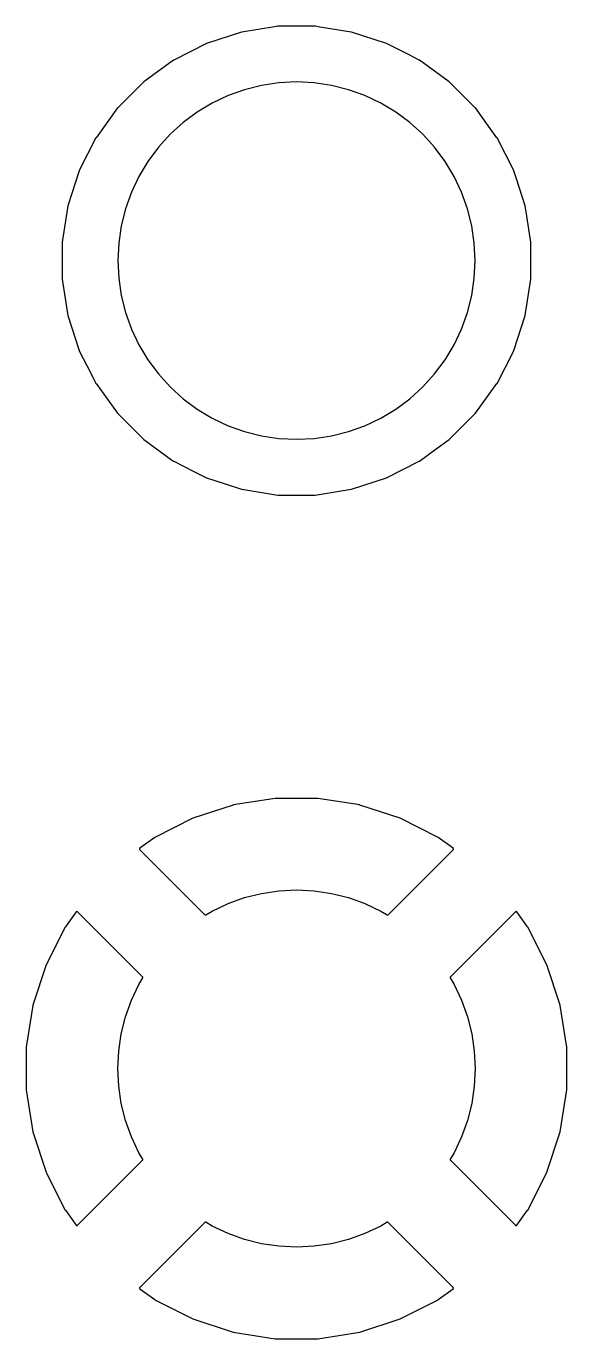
# Model space of a CAD drawing. Header units: metres. Extents: x 92.3 to 181.5, y -134.8 to -50.6.
# Drawn here: x 146.14 to 149.16, y -113.31 to -105.99 of the extents above; entities that cross this region are included whole.
import ezdxf

# ---------------------------------------------------------------- set-up
doc = ezdxf.new("R2010")
doc.units = ezdxf.units.M

msp = doc.modelspace()

# ---------------------------------------------------------------- linework, layer by layer
for points in [[(146.3445, -107.197), (146.3445, -107.197), (146.3445, -107.1971), (146.3445, -107.1972), (146.3445, -107.1973), (146.3445, -107.1973), (146.3445, -107.1974), (146.3445, -107.1975), (146.3445, -107.1975), (146.3445, -107.1976), (146.3445, -107.4024), (146.3445, -107.4025), (146.3445, -107.4025), (146.3445, -107.4026), (146.3445, -107.4027), (146.3445, -107.4027), (146.3445, -107.4028), (146.3445, -107.4029), (146.3445, -107.403), (146.3446, -107.4031), (146.3766, -107.6053), (146.3766, -107.6054), (146.3766, -107.6055), (146.3766, -107.6056), (146.3767, -107.6057), (146.3767, -107.6057), (146.3767, -107.6058), (146.3767, -107.6059), (146.3767, -107.606), (146.3768, -107.6061), (146.44, -107.8008), (146.4401, -107.8009), (146.4401, -107.801), (146.4401, -107.801), (146.4402, -107.8011), (146.4402, -107.8011), (146.4402, -107.8012), (146.4402, -107.8013), (146.4403, -107.8014), (146.4403, -107.8015), (146.5042, -107.9269), (146.5278, -107.9732), (146.5333, -107.9839), (146.5333, -107.984), (146.5334, -107.9841), (146.5334, -107.9841), (146.5335, -107.9842), (146.5335, -107.9842), (146.5335, -107.9843), (146.5336, -107.9844), (146.5336, -107.9845), (146.5337, -107.9846), (146.654, -108.1502), (146.654, -108.1502), (146.6541, -108.1503), (146.6542, -108.1504), (146.6542, -108.1505), (146.6542, -108.1505), (146.6543, -108.1505), (146.6544, -108.1506), (146.6544, -108.1507), (146.6545, -108.1507), (146.7993, -108.2955), (146.7993, -108.2956), (146.7994, -108.2956), (146.7995, -108.2957), (146.7995, -108.2958), (146.7995, -108.2958), (146.7996, -108.2958), (146.7997, -108.2959), (146.7998, -108.296), (146.7998, -108.296), (146.9548, -108.4086), (146.9655, -108.4163), (146.9655, -108.4164), (146.9656, -108.4164), (146.9657, -108.4165), (146.9658, -108.4166), (146.9658, -108.4166), (146.9659, -108.4166), (146.9659, -108.4166), (146.966, -108.4167), (146.9661, -108.4167), (147.0823, -108.476), (147.1485, -108.5097), (147.1486, -108.5097), (147.1487, -108.5098), (147.1488, -108.5098), (147.1489, -108.5099), (147.1489, -108.5099), (147.149, -108.5099), (147.1491, -108.5099), (147.1492, -108.51), (147.2536, -108.5439), (147.3439, -108.5732), (147.344, -108.5733), (147.3441, -108.5733), (147.3442, -108.5733), (147.3443, -108.5733), (147.3443, -108.5733), (147.3444, -108.5734), (147.3445, -108.5734), (147.3446, -108.5734), (147.3447, -108.5734), (147.4458, -108.5894), (147.5469, -108.6054), (147.547, -108.6055), (147.5471, -108.6055), (147.5472, -108.6055), (147.5473, -108.6055), (147.5473, -108.6055), (147.5474, -108.6055), (147.5475, -108.6055), (147.5475, -108.6055), (147.5476, -108.6055), (147.7524, -108.6055), (147.7525, -108.6055), (147.7525, -108.6055), (147.7526, -108.6055), (147.7527, -108.6055), (147.7527, -108.6055), (147.7528, -108.6055), (147.7529, -108.6055), (147.753, -108.6055), (147.7531, -108.6054), (147.9553, -108.5734), (147.9554, -108.5734), (147.9555, -108.5734), (147.9556, -108.5734), (147.9557, -108.5733), (147.9557, -108.5733), (147.9558, -108.5733), (147.9559, -108.5733), (147.956, -108.5733), (147.9561, -108.5732), (148.1508, -108.51), (148.1509, -108.5099), (148.1509, -108.5099), (148.151, -108.5099), (148.1511, -108.5098), (148.1511, -108.5098), (148.1512, -108.5098), (148.1513, -108.5098), (148.1514, -108.5097), (148.1515, -108.5097), (148.3339, -108.4167), (148.334, -108.4167), (148.3341, -108.4166), (148.3341, -108.4166), (148.3342, -108.4166), (148.3342, -108.4166), (148.3343, -108.4165), (148.3344, -108.4164), (148.3345, -108.4164), (148.3345, -108.4163), (148.4275, -108.3488), (148.5002, -108.296), (148.5002, -108.296), (148.5003, -108.2959), (148.5004, -108.2958), (148.5004, -108.2958), (148.5005, -108.2957), (148.5006, -108.2957), (148.5007, -108.2956), (148.5007, -108.2956), (148.5008, -108.2955), (148.6455, -108.1508), (148.6456, -108.1507), (148.6456, -108.1507), (148.6457, -108.1506), (148.6457, -108.1505), (148.6458, -108.1504), (148.6458, -108.1504), (148.6459, -108.1503), (148.646, -108.1502), (148.646, -108.1502), (148.7142, -108.0563), (148.7663, -107.9845), (148.7664, -107.9845), (148.7664, -107.9844), (148.7665, -107.9843), (148.7666, -107.9842), (148.7666, -107.9842), (148.7666, -107.9841), (148.7666, -107.9841), (148.7667, -107.984), (148.7667, -107.9839), (148.8597, -107.8015), (148.8597, -107.8014), (148.8598, -107.8013), (148.8598, -107.8012), (148.8598, -107.8011), (148.8598, -107.8011), (148.8599, -107.801), (148.8599, -107.8009), (148.8599, -107.8009), (148.86, -107.8008), (148.9232, -107.6061), (148.9233, -107.606), (148.9233, -107.6059), (148.9233, -107.6058), (148.9233, -107.6057), (148.9233, -107.6057), (148.9234, -107.6056), (148.9234, -107.6055), (148.9234, -107.6054), (148.9234, -107.6053), (148.9554, -107.4031), (148.9555, -107.403), (148.9555, -107.4029), (148.9555, -107.4028), (148.9555, -107.4027), (148.9555, -107.4027), (148.9555, -107.4026), (148.9555, -107.4025), (148.9555, -107.4025), (148.9555, -107.4024), (148.9555, -107.1976), (148.9555, -107.1975), (148.9555, -107.1975), (148.9555, -107.1974), (148.9555, -107.1973), (148.9555, -107.1973), (148.9555, -107.1972), (148.9555, -107.1971), (148.9555, -107.197), (148.9554, -107.1969), (148.9325, -107.0523), (148.9234, -106.9947), (148.9234, -106.9946), (148.9234, -106.9945), (148.9234, -106.9944), (148.9233, -106.9943), (148.9233, -106.9943), (148.9233, -106.9942), (148.9233, -106.9941), (148.9233, -106.994), (148.9232, -106.9939), (148.8748, -106.8449), (148.86, -106.7992), (148.8599, -106.7991), (148.8599, -106.799), (148.8599, -106.7989), (148.8599, -106.7989), (148.8598, -106.7988), (148.8598, -106.7987), (148.8597, -106.7986), (148.8597, -106.7985), (148.8135, -106.7079), (148.7667, -106.6161), (148.7667, -106.616), (148.7666, -106.6159), (148.7666, -106.6159), (148.7666, -106.6158), (148.7666, -106.6158), (148.7665, -106.6157), (148.7664, -106.6156), (148.7664, -106.6155), (148.7663, -106.6155), (148.7193, -106.5508), (148.646, -106.4498), (148.646, -106.4498), (148.6459, -106.4497), (148.6458, -106.4496), (148.6458, -106.4495), (148.6458, -106.4495), (148.6457, -106.4495), (148.6456, -106.4494), (148.6456, -106.4493), (148.6455, -106.4493), (148.5007, -106.3045), (148.5007, -106.3044), (148.5006, -106.3044), (148.5005, -106.3043), (148.5005, -106.3042), (148.5005, -106.3042), (148.5004, -106.3042), (148.5003, -106.3041), (148.5002, -106.304), (148.5002, -106.304), (148.3346, -106.1837), (148.3345, -106.1837), (148.3344, -106.1836), (148.3343, -106.1835), (148.3343, -106.1835), (148.3342, -106.1834), (148.3341, -106.1834), (148.334, -106.1833), (148.334, -106.1833), (148.3339, -106.1833), (148.3339, -106.1833), (148.2769, -106.1542), (148.1515, -106.0903), (148.1514, -106.0903), (148.1513, -106.0902), (148.1512, -106.0902), (148.1511, -106.0902), (148.1511, -106.0902), (148.151, -106.0901), (148.151, -106.0901), (148.1509, -106.0901), (148.1508, -106.09), (147.9561, -106.0268), (147.956, -106.0267), (147.9559, -106.0267), (147.9558, -106.0267), (147.9557, -106.0267), (147.9557, -106.0267), (147.9556, -106.0266), (147.9555, -106.0266), (147.9554, -106.0266), (147.9553, -106.0266), (147.7808, -105.9989), (147.7531, -105.9946), (147.753, -105.9945), (147.7529, -105.9945), (147.7528, -105.9945), (147.7527, -105.9945), (147.7527, -105.9945), (147.7526, -105.9945), (147.7525, -105.9945), (147.7525, -105.9945), (147.7524, -105.9945), (147.5476, -105.9945), (147.5475, -105.9945), (147.5475, -105.9945), (147.5474, -105.9945), (147.5473, -105.9945), (147.5473, -105.9945), (147.5472, -105.9945), (147.5471, -105.9945), (147.547, -105.9945), (147.5469, -105.9946), (147.5271, -105.9977), (147.3447, -106.0266), (147.3446, -106.0266), (147.3445, -106.0266), (147.3444, -106.0266), (147.3443, -106.0267), (147.3443, -106.0267), (147.3442, -106.0267), (147.3441, -106.0267), (147.344, -106.0267), (147.3439, -106.0268), (147.1492, -106.09), (147.1491, -106.0901), (147.149, -106.0901), (147.149, -106.0901), (147.1489, -106.0902), (147.1489, -106.0902), (147.1488, -106.0902), (147.1487, -106.0902), (147.1486, -106.0903), (147.1485, -106.0903), (146.9661, -106.1833), (146.966, -106.1833), (146.9659, -106.1834), (146.9659, -106.1834), (146.9658, -106.1835), (146.9658, -106.1835), (146.9657, -106.1835), (146.9656, -106.1836), (146.9655, -106.1836), (146.9654, -106.1837), (146.7998, -106.304), (146.7998, -106.304), (146.7997, -106.3041), (146.7996, -106.3042), (146.7995, -106.3042), (146.7995, -106.3042), (146.7995, -106.3043), (146.7994, -106.3044), (146.7993, -106.3044), (146.7993, -106.3045), (146.6545, -106.4493), (146.6544, -106.4493), (146.6544, -106.4494), (146.6543, -106.4495), (146.6542, -106.4495), (146.6542, -106.4495), (146.6542, -106.4496), (146.6541, -106.4497), (146.654, -106.4498), (146.654, -106.4498), (146.5337, -106.6154), (146.5336, -106.6155), (146.5336, -106.6156), (146.5335, -106.6157), (146.5335, -106.6158), (146.5335, -106.6158), (146.5334, -106.6159), (146.5334, -106.6159), (146.5333, -106.616), (146.5333, -106.6161), (146.4403, -106.7985), (146.4403, -106.7986), (146.4402, -106.7987), (146.4402, -106.7988), (146.4402, -106.7989), (146.4402, -106.7989), (146.4401, -106.799), (146.4401, -106.799), (146.4401, -106.7991), (146.44, -106.7992), (146.3768, -106.9939), (146.3767, -106.994), (146.3767, -106.9941), (146.3767, -106.9942), (146.3767, -106.9943), (146.3767, -106.9943), (146.3766, -106.9944), (146.3766, -106.9945), (146.3766, -106.9946), (146.3766, -106.9947), (146.3446, -107.1969), (146.3445, -107.197)], [(147.2692, -108.2193), (147.3612, -108.2521), (147.4559, -108.2759), (147.5525, -108.2902), (147.65, -108.295), (147.7475, -108.2902), (147.8441, -108.2759), (147.9388, -108.2521), (148.0308, -108.2193), (148.119, -108.1775), (148.2028, -108.1273), (148.2812, -108.0691), (148.3536, -108.0036), (148.4191, -107.9312), (148.4773, -107.8528), (148.5275, -107.769), (148.5693, -107.6808), (148.6021, -107.5888), (148.6259, -107.4941), (148.6402, -107.3975), (148.645, -107.3), (148.6402, -107.2025), (148.6259, -107.1059), (148.6021, -107.0112), (148.5693, -106.9192), (148.5275, -106.831), (148.4773, -106.7472), (148.4191, -106.6688), (148.3536, -106.5964), (148.2812, -106.5309), (148.2028, -106.4727), (148.119, -106.4225), (148.0308, -106.3807), (147.9388, -106.3479), (147.8441, -106.3241), (147.7475, -106.3098), (147.65, -106.305), (147.5525, -106.3098), (147.4559, -106.3241), (147.3612, -106.3479), (147.2692, -106.3807), (147.181, -106.4225), (147.0972, -106.4727), (147.0188, -106.5309), (146.9464, -106.5964), (146.8809, -106.6688), (146.8227, -106.7472), (146.7725, -106.831), (146.7307, -106.9192), (146.6979, -107.0112), (146.6741, -107.1059), (146.6598, -107.2025), (146.655, -107.3), (146.6598, -107.3975), (146.6741, -107.4941), (146.6979, -107.5888), (146.7307, -107.6808), (146.7725, -107.769), (146.8227, -107.8528), (146.8809, -107.9312), (146.9464, -108.0036), (147.0188, -108.0691), (147.0972, -108.1273), (147.181, -108.1775), (147.2692, -108.2193)], [(147.3612, -110.8479), (147.4559, -110.8241), (147.5525, -110.8098), (147.65, -110.805), (147.7475, -110.8098), (147.8441, -110.8241), (147.9388, -110.8479), (148.0308, -110.8807), (148.119, -110.9225), (148.1544, -110.9437), (148.1545, -110.9438), (148.1547, -110.9438), (148.1548, -110.9439), (148.1549, -110.9439), (148.1549, -110.9439), (148.155, -110.944), (148.1551, -110.944), (148.1552, -110.9441), (148.1553, -110.9441), (148.1553, -110.9441), (148.1554, -110.9442), (148.1555, -110.9442), (148.1556, -110.9442), (148.1558, -110.9443), (148.1558, -110.9443), (148.1559, -110.9443), (148.156, -110.9443), (148.1561, -110.9443), (148.1562, -110.9444), (148.1562, -110.9444), (148.1563, -110.9444), (148.1564, -110.9444), (148.1566, -110.9444), (148.1567, -110.9444), (148.1567, -110.9444), (148.1568, -110.9444), (148.1569, -110.9444), (148.157, -110.9444), (148.1572, -110.9444), (148.1572, -110.9444), (148.1573, -110.9444), (148.1574, -110.9444), (148.1575, -110.9444), (148.1576, -110.9444), (148.1576, -110.9444), (148.1577, -110.9444), (148.1579, -110.9444), (148.158, -110.9443), (148.1581, -110.9443), (148.1581, -110.9443), (148.1582, -110.9443), (148.1583, -110.9443), (148.1584, -110.9442), (148.1586, -110.9442), (148.1586, -110.9442), (148.1587, -110.9441), (148.1588, -110.9441), (148.1589, -110.9441), (148.159, -110.944), (148.159, -110.944), (148.1591, -110.944), (148.1592, -110.9439), (148.1593, -110.9439), (148.1594, -110.9438), (148.1594, -110.9438), (148.1595, -110.9438), (148.1596, -110.9437), (148.1597, -110.9436), (148.1598, -110.9436), (148.1598, -110.9436), (148.1599, -110.9435), (148.16, -110.9434), (148.1601, -110.9434), (148.1602, -110.9433), (148.1602, -110.9433), (148.1603, -110.9432), (148.1604, -110.9431), (148.1605, -110.943), (148.1606, -110.943), (148.5226, -110.5809), (148.5227, -110.5808), (148.5228, -110.5807), (148.5229, -110.5806), (148.523, -110.5805), (148.523, -110.5805), (148.523, -110.5804), (148.5231, -110.5803), (148.5232, -110.5802), (148.5233, -110.5801), (148.5233, -110.5801), (148.5233, -110.58), (148.5234, -110.5799), (148.5235, -110.5798), (148.5235, -110.5797), (148.5235, -110.5797), (148.5236, -110.5796), (148.5236, -110.5795), (148.5237, -110.5794), (148.5237, -110.5793), (148.5237, -110.5793), (148.5238, -110.5791), (148.5238, -110.579), (148.5239, -110.5789), (148.5239, -110.5788), (148.5239, -110.5788), (148.5239, -110.5787), (148.524, -110.5786), (148.524, -110.5784), (148.524, -110.5783), (148.524, -110.5783), (148.524, -110.5782), (148.5241, -110.5781), (148.5241, -110.578), (148.5241, -110.5778), (148.5241, -110.5778), (148.5241, -110.5777), (148.5241, -110.5776), (148.5241, -110.5775), (148.5241, -110.5773), (148.5241, -110.5773), (148.5241, -110.5772), (148.5241, -110.5771), (148.5241, -110.577), (148.5241, -110.5768), (148.5241, -110.5768), (148.5241, -110.5767), (148.5241, -110.5766), (148.524, -110.5765), (148.524, -110.5764), (148.524, -110.5764), (148.524, -110.5762), (148.524, -110.5761), (148.5239, -110.576), (148.5239, -110.5759), (148.5239, -110.5759), (148.5239, -110.5758), (148.5238, -110.5757), (148.5238, -110.5755), (148.5237, -110.5754), (148.5237, -110.5754), (148.5237, -110.5753), (148.5236, -110.5752), (148.5236, -110.5751), (148.5235, -110.575), (148.5235, -110.575), (148.5235, -110.5749), (148.5234, -110.5748), (148.5233, -110.5747), (148.5233, -110.5746), (148.5233, -110.5746), (148.5232, -110.5745), (148.5231, -110.5744), (148.523, -110.5743), (148.523, -110.5742), (148.523, -110.5742), (148.5229, -110.5741), (148.5228, -110.574), (148.5227, -110.5739), (148.5226, -110.5738), (148.5226, -110.5738), (148.5226, -110.5737), (148.5225, -110.5737), (148.5224, -110.5736), (148.5224, -110.5735), (148.5224, -110.5735), (148.5223, -110.5735), (148.5222, -110.5734), (148.5221, -110.5734), (148.522, -110.5733), (148.4391, -110.513), (148.439, -110.513), (148.439, -110.5129), (148.4389, -110.5129), (148.4388, -110.5128), (148.4388, -110.5128), (148.4387, -110.5128), (148.4386, -110.5127), (148.4385, -110.5127), (148.4384, -110.5126), (148.2281, -110.4054), (148.228, -110.4054), (148.2279, -110.4054), (148.2278, -110.4053), (148.2277, -110.4053), (148.2277, -110.4053), (148.2276, -110.4052), (148.2275, -110.4052), (148.2274, -110.4052), (148.2273, -110.4051), (148.0028, -110.3322), (148.0028, -110.3322), (148.0026, -110.3321), (148.0025, -110.3321), (148.0025, -110.3321), (148.0024, -110.3321), (148.0023, -110.332), (148.0022, -110.332), (148.002, -110.332), (147.7688, -110.2951), (147.7687, -110.295), (147.7686, -110.295), (147.7685, -110.295), (147.7684, -110.295), (147.7684, -110.295), (147.7683, -110.295), (147.7682, -110.295), (147.7682, -110.295), (147.7681, -110.295), (147.5319, -110.295), (147.5318, -110.295), (147.5318, -110.295), (147.5317, -110.295), (147.5316, -110.295), (147.5316, -110.295), (147.5315, -110.295), (147.5314, -110.295), (147.5313, -110.295), (147.5312, -110.2951), (147.298, -110.332), (147.2979, -110.332), (147.2978, -110.332), (147.2977, -110.3321), (147.2976, -110.3321), (147.2976, -110.3321), (147.2975, -110.3321), (147.2974, -110.3321), (147.2973, -110.3321), (147.2972, -110.3322), (147.0727, -110.4051), (147.0726, -110.4052), (147.0725, -110.4052), (147.0724, -110.4052), (147.0723, -110.4053), (147.0723, -110.4053), (147.0722, -110.4053), (147.0721, -110.4054), (147.072, -110.4054), (147.0719, -110.4054), (146.8616, -110.5126), (146.8615, -110.5127), (146.8614, -110.5127), (146.8613, -110.5128), (146.8612, -110.5128), (146.8612, -110.5128), (146.8611, -110.5129), (146.8611, -110.5129), (146.861, -110.513), (146.8609, -110.513), (146.778, -110.5733), (146.7779, -110.5734), (146.7778, -110.5734), (146.7777, -110.5735), (146.7776, -110.5736), (146.7776, -110.5736), (146.7775, -110.5737), (146.7774, -110.5738), (146.7773, -110.5738), (146.7772, -110.5739), (146.7772, -110.5739), (146.7772, -110.574), (146.7771, -110.5741), (146.777, -110.5742), (146.7769, -110.5743), (146.7769, -110.5743), (146.7769, -110.5744), (146.7768, -110.5745), (146.7767, -110.5746), (146.7767, -110.5747), (146.7767, -110.5747), (146.7766, -110.5748), (146.7765, -110.5749), (146.7765, -110.575), (146.7764, -110.5751), (146.7764, -110.5751), (146.7764, -110.5752), (146.7763, -110.5753), (146.7763, -110.5754), (146.7762, -110.5755), (146.7762, -110.5755), (146.7762, -110.5757), (146.7761, -110.5758), (146.7761, -110.5759), (146.7761, -110.576), (146.7761, -110.576), (146.776, -110.5761), (146.776, -110.5762), (146.776, -110.5764), (146.776, -110.5765), (146.776, -110.5765), (146.776, -110.5766), (146.7759, -110.5767), (146.7759, -110.5768), (146.7759, -110.5769), (146.7759, -110.5769), (146.7759, -110.5771), (146.7759, -110.5772), (146.7759, -110.5773), (146.7759, -110.5774), (146.7759, -110.5774), (146.7759, -110.5775), (146.7759, -110.5777), (146.7759, -110.5778), (146.7759, -110.5779), (146.7759, -110.5779), (146.7759, -110.578), (146.776, -110.5781), (146.776, -110.5783), (146.776, -110.5784), (146.776, -110.5784), (146.776, -110.5785), (146.7761, -110.5786), (146.7761, -110.5787), (146.7761, -110.5788), (146.7761, -110.5788), (146.7762, -110.579), (146.7762, -110.5791), (146.7762, -110.5792), (146.7763, -110.5793), (146.7763, -110.5793), (146.7763, -110.5794), (146.7764, -110.5795), (146.7764, -110.5796), (146.7765, -110.5797), (146.7765, -110.5797), (146.7766, -110.5798), (146.7766, -110.5799), (146.7767, -110.58), (146.7767, -110.5801), (146.7767, -110.5801), (146.7768, -110.5802), (146.7769, -110.5803), (146.777, -110.5804), (146.777, -110.5805), (146.777, -110.5805), (146.7771, -110.5806), (146.7772, -110.5807), (146.7773, -110.5808), (146.7774, -110.5809), (147.1394, -110.943), (147.1395, -110.943), (147.1396, -110.9431), (147.1397, -110.9432), (147.1398, -110.9433), (147.1398, -110.9433), (147.1399, -110.9434), (147.14, -110.9434), (147.1401, -110.9435), (147.1402, -110.9436), (147.1402, -110.9436), (147.1403, -110.9436), (147.1404, -110.9437), (147.1405, -110.9438), (147.1406, -110.9438), (147.1406, -110.9438), (147.1407, -110.9439), (147.1408, -110.9439), (147.1409, -110.944), (147.141, -110.944), (147.141, -110.944), (147.1411, -110.9441), (147.1412, -110.9441), (147.1413, -110.9441), (147.1414, -110.9442), (147.1414, -110.9442), (147.1416, -110.9442), (147.1417, -110.9443), (147.1418, -110.9443), (147.1419, -110.9443), (147.1419, -110.9443), (147.142, -110.9443), (147.1421, -110.9444), (147.1423, -110.9444), (147.1424, -110.9444), (147.1424, -110.9444), (147.1425, -110.9444), (147.1426, -110.9444), (147.1427, -110.9444), (147.1428, -110.9444), (147.1428, -110.9444), (147.143, -110.9444), (147.1431, -110.9444), (147.1432, -110.9444), (147.1433, -110.9444), (147.1433, -110.9444), (147.1434, -110.9444), (147.1436, -110.9444), (147.1437, -110.9444), (147.1438, -110.9444), (147.1438, -110.9444), (147.1439, -110.9443), (147.144, -110.9443), (147.1441, -110.9443), (147.1442, -110.9443), (147.1442, -110.9443), (147.1444, -110.9442), (147.1445, -110.9442), (147.1446, -110.9442), (147.1447, -110.9441), (147.1447, -110.9441), (147.1448, -110.9441), (147.1449, -110.944), (147.145, -110.944), (147.1451, -110.9439), (147.1451, -110.9439), (147.1452, -110.9439), (147.1453, -110.9438), (147.1455, -110.9438), (147.1456, -110.9437), (147.181, -110.9225), (147.2692, -110.8807), (147.3612, -110.8479)], [(146.145, -111.6813), (146.145, -111.6813), (146.145, -111.6814), (146.145, -111.6815), (146.145, -111.6816), (146.145, -111.6816), (146.145, -111.6817), (146.145, -111.6818), (146.145, -111.6818), (146.145, -111.6819), (146.145, -111.9181), (146.145, -111.9182), (146.145, -111.9182), (146.145, -111.9183), (146.145, -111.9184), (146.145, -111.9184), (146.145, -111.9185), (146.145, -111.9186), (146.145, -111.9187), (146.1451, -111.9188), (146.182, -112.152), (146.182, -112.1521), (146.182, -112.1522), (146.1821, -112.1523), (146.1821, -112.1524), (146.1821, -112.1524), (146.1821, -112.1525), (146.1821, -112.1526), (146.1821, -112.1527), (146.1822, -112.1528), (146.2551, -112.3773), (146.2552, -112.3774), (146.2552, -112.3775), (146.2552, -112.3776), (146.2553, -112.3777), (146.2553, -112.3777), (146.2553, -112.3778), (146.2554, -112.3779), (146.2554, -112.378), (146.2554, -112.3781), (146.3626, -112.5884), (146.3627, -112.5885), (146.3627, -112.5886), (146.3628, -112.5887), (146.3628, -112.5888), (146.3628, -112.5888), (146.3629, -112.5889), (146.3629, -112.589), (146.363, -112.589), (146.363, -112.5891), (146.4233, -112.672), (146.4234, -112.6721), (146.4234, -112.6722), (146.4235, -112.6723), (146.4236, -112.6724), (146.4236, -112.6724), (146.4237, -112.6725), (146.4238, -112.6726), (146.4238, -112.6727), (146.4239, -112.6728), (146.4239, -112.6728), (146.424, -112.6728), (146.4241, -112.6729), (146.4242, -112.673), (146.4243, -112.6731), (146.4243, -112.6731), (146.4244, -112.6731), (146.4245, -112.6732), (146.4246, -112.6733), (146.4247, -112.6733), (146.4247, -112.6733), (146.4248, -112.6734), (146.4249, -112.6735), (146.425, -112.6735), (146.4251, -112.6736), (146.4251, -112.6736), (146.4252, -112.6736), (146.4253, -112.6737), (146.4254, -112.6737), (146.4255, -112.6738), (146.4255, -112.6738), (146.4257, -112.6738), (146.4258, -112.6739), (146.4259, -112.6739), (146.426, -112.6739), (146.426, -112.6739), (146.4261, -112.674), (146.4262, -112.674), (146.4263, -112.674), (146.4265, -112.674), (146.4265, -112.674), (146.4266, -112.674), (146.4267, -112.6741), (146.4268, -112.6741), (146.4269, -112.6741), (146.4269, -112.6741), (146.4271, -112.6741), (146.4272, -112.6741), (146.4273, -112.6741), (146.4274, -112.6741), (146.4274, -112.6741), (146.4275, -112.6741), (146.4277, -112.6741), (146.4278, -112.6741), (146.4279, -112.6741), (146.4279, -112.6741), (146.428, -112.6741), (146.4281, -112.674), (146.4283, -112.674), (146.4284, -112.674), (146.4284, -112.674), (146.4285, -112.674), (146.4286, -112.6739), (146.4287, -112.6739), (146.4288, -112.6739), (146.4288, -112.6739), (146.429, -112.6738), (146.4291, -112.6738), (146.4292, -112.6738), (146.4293, -112.6737), (146.4293, -112.6737), (146.4294, -112.6737), (146.4295, -112.6736), (146.4296, -112.6736), (146.4297, -112.6735), (146.4297, -112.6735), (146.4298, -112.6734), (146.4299, -112.6734), (146.43, -112.6733), (146.4301, -112.6733), (146.4301, -112.6733), (146.4302, -112.6732), (146.4303, -112.6731), (146.4304, -112.673), (146.4305, -112.673), (146.4305, -112.673), (146.4306, -112.6729), (146.4307, -112.6728), (146.4308, -112.6727), (146.4309, -112.6726), (146.793, -112.3106), (146.793, -112.3105), (146.7931, -112.3104), (146.7932, -112.3103), (146.7933, -112.3102), (146.7933, -112.3102), (146.7934, -112.3101), (146.7934, -112.31), (146.7935, -112.3099), (146.7936, -112.3098), (146.7936, -112.3098), (146.7936, -112.3097), (146.7937, -112.3096), (146.7938, -112.3095), (146.7938, -112.3094), (146.7938, -112.3094), (146.7939, -112.3093), (146.7939, -112.3092), (146.794, -112.3091), (146.794, -112.309), (146.794, -112.309), (146.7941, -112.3089), (146.7941, -112.3088), (146.7941, -112.3087), (146.7942, -112.3086), (146.7942, -112.3086), (146.7942, -112.3084), (146.7943, -112.3083), (146.7943, -112.3082), (146.7943, -112.3081), (146.7943, -112.3081), (146.7943, -112.308), (146.7944, -112.3079), (146.7944, -112.3077), (146.7944, -112.3076), (146.7944, -112.3076), (146.7944, -112.3075), (146.7944, -112.3074), (146.7944, -112.3073), (146.7944, -112.3072), (146.7944, -112.3072), (146.7944, -112.307), (146.7944, -112.3069), (146.7944, -112.3068), (146.7944, -112.3067), (146.7944, -112.3067), (146.7944, -112.3066), (146.7944, -112.3064), (146.7944, -112.3063), (146.7944, -112.3062), (146.7944, -112.3062), (146.7943, -112.3061), (146.7943, -112.306), (146.7943, -112.3059), (146.7943, -112.3058), (146.7943, -112.3058), (146.7942, -112.3056), (146.7942, -112.3055), (146.7942, -112.3054), (146.7941, -112.3053), (146.7941, -112.3053), (146.7941, -112.3052), (146.794, -112.3051), (146.794, -112.305), (146.7939, -112.3049), (146.7939, -112.3049), (146.7939, -112.3048), (146.7938, -112.3047), (146.7938, -112.3045), (146.7937, -112.3044), (146.7725, -112.269), (146.7307, -112.1808), (146.6979, -112.0888), (146.6741, -111.9941), (146.6598, -111.8975), (146.655, -111.8), (146.6598, -111.7025), (146.6741, -111.6059), (146.6979, -111.5112), (146.7307, -111.4192), (146.7725, -111.331), (146.7937, -111.2956), (146.7938, -111.2955), (146.7938, -111.2953), (146.7939, -111.2952), (146.7939, -111.2951), (146.7939, -111.2951), (146.794, -111.295), (146.794, -111.2949), (146.7941, -111.2948), (146.7941, -111.2947), (146.7941, -111.2947), (146.7942, -111.2946), (146.7942, -111.2945), (146.7942, -111.2944), (146.7943, -111.2942), (146.7943, -111.2942), (146.7943, -111.2941), (146.7943, -111.294), (146.7943, -111.2939), (146.7944, -111.2938), (146.7944, -111.2938), (146.7944, -111.2937), (146.7944, -111.2936), (146.7944, -111.2934), (146.7944, -111.2933), (146.7944, -111.2933), (146.7944, -111.2932), (146.7944, -111.2931), (146.7944, -111.293), (146.7944, -111.2928), (146.7944, -111.2928), (146.7944, -111.2927), (146.7944, -111.2926), (146.7944, -111.2925), (146.7944, -111.2924), (146.7944, -111.2924), (146.7944, -111.2923), (146.7944, -111.2921), (146.7943, -111.292), (146.7943, -111.2919), (146.7943, -111.2919), (146.7943, -111.2918), (146.7943, -111.2917), (146.7942, -111.2916), (146.7942, -111.2914), (146.7942, -111.2914), (146.7941, -111.2913), (146.7941, -111.2912), (146.7941, -111.2911), (146.794, -111.291), (146.794, -111.291), (146.794, -111.2909), (146.7939, -111.2908), (146.7939, -111.2907), (146.7938, -111.2906), (146.7938, -111.2906), (146.7938, -111.2905), (146.7937, -111.2904), (146.7936, -111.2903), (146.7936, -111.2902), (146.7936, -111.2902), (146.7935, -111.2901), (146.7934, -111.29), (146.7934, -111.2899), (146.7933, -111.2898), (146.7933, -111.2898), (146.7932, -111.2897), (146.7931, -111.2896), (146.793, -111.2895), (146.793, -111.2894), (146.4309, -110.9274), (146.4308, -110.9273), (146.4307, -110.9272), (146.4306, -110.9271), (146.4305, -110.927), (146.4305, -110.927), (146.4304, -110.927), (146.4303, -110.9269), (146.4302, -110.9268), (146.4301, -110.9267), (146.4301, -110.9267), (146.43, -110.9267), (146.4299, -110.9266), (146.4298, -110.9266), (146.4297, -110.9265), (146.4297, -110.9265), (146.4296, -110.9264), (146.4295, -110.9264), (146.4294, -110.9263), (146.4293, -110.9263), (146.4293, -110.9263), (146.4292, -110.9262), (146.4291, -110.9262), (146.429, -110.9262), (146.4288, -110.9261), (146.4288, -110.9261), (146.4287, -110.9261), (146.4286, -110.9261), (146.4285, -110.926), (146.4284, -110.926), (146.4284, -110.926), (146.4283, -110.926), (146.4281, -110.926), (146.428, -110.9259), (146.4279, -110.9259), (146.4279, -110.9259), (146.4278, -110.9259), (146.4277, -110.9259), (146.4275, -110.9259), (146.4274, -110.9259), (146.4274, -110.9259), (146.4273, -110.9259), (146.4272, -110.9259), (146.4271, -110.9259), (146.4269, -110.9259), (146.4269, -110.9259), (146.4268, -110.9259), (146.4267, -110.9259), (146.4266, -110.926), (146.4265, -110.926), (146.4265, -110.926), (146.4264, -110.926), (146.4262, -110.926), (146.4261, -110.926), (146.426, -110.9261), (146.426, -110.9261), (146.4259, -110.9261), (146.4258, -110.9261), (146.4257, -110.9262), (146.4255, -110.9262), (146.4255, -110.9262), (146.4254, -110.9263), (146.4253, -110.9263), (146.4252, -110.9264), (146.4251, -110.9264), (146.4251, -110.9264), (146.425, -110.9265), (146.4249, -110.9265), (146.4248, -110.9266), (146.4247, -110.9267), (146.4247, -110.9267), (146.4246, -110.9267), (146.4245, -110.9268), (146.4244, -110.9269), (146.4243, -110.9269), (146.4243, -110.9269), (146.4242, -110.927), (146.4241, -110.9271), (146.424, -110.9272), (146.4239, -110.9272), (146.4239, -110.9272), (146.4238, -110.9273), (146.4238, -110.9274), (146.4237, -110.9275), (146.4236, -110.9276), (146.4236, -110.9276), (146.4235, -110.9277), (146.4234, -110.9278), (146.4234, -110.9279), (146.4233, -110.928), (146.363, -111.0109), (146.363, -111.011), (146.3629, -111.0111), (146.3629, -111.0111), (146.3628, -111.0112), (146.3628, -111.0112), (146.3628, -111.0113), (146.3627, -111.0114), (146.3627, -111.0115), (146.3626, -111.0116), (146.2554, -111.2219), (146.2554, -111.222), (146.2554, -111.2221), (146.2553, -111.2222), (146.2553, -111.2223), (146.2553, -111.2223), (146.2552, -111.2224), (146.2552, -111.2225), (146.2552, -111.2226), (146.2551, -111.2227), (146.1822, -111.4472), (146.1821, -111.4473), (146.1821, -111.4474), (146.1821, -111.4475), (146.1821, -111.4476), (146.1821, -111.4476), (146.1821, -111.4477), (146.182, -111.4478), (146.182, -111.4479), (146.182, -111.448), (146.1451, -111.6812), (146.145, -111.6813)], [(148.5062, -112.3045), (148.5062, -112.3045), (148.5062, -112.3047), (148.5061, -112.3048), (148.5061, -112.3049), (148.5061, -112.3049), (148.506, -112.305), (148.506, -112.3051), (148.5059, -112.3052), (148.5059, -112.3053), (148.5059, -112.3053), (148.5058, -112.3054), (148.5058, -112.3055), (148.5058, -112.3056), (148.5057, -112.3058), (148.5057, -112.3058), (148.5057, -112.3059), (148.5057, -112.306), (148.5057, -112.3061), (148.5056, -112.3062), (148.5056, -112.3062), (148.5056, -112.3063), (148.5056, -112.3064), (148.5056, -112.3066), (148.5056, -112.3067), (148.5056, -112.3067), (148.5056, -112.3068), (148.5056, -112.3069), (148.5056, -112.307), (148.5056, -112.3072), (148.5056, -112.3072), (148.5056, -112.3073), (148.5056, -112.3074), (148.5056, -112.3075), (148.5056, -112.3076), (148.5056, -112.3076), (148.5056, -112.3077), (148.5056, -112.3079), (148.5057, -112.308), (148.5057, -112.3081), (148.5057, -112.3081), (148.5057, -112.3082), (148.5057, -112.3083), (148.5058, -112.3084), (148.5058, -112.3086), (148.5058, -112.3086), (148.5058, -112.3087), (148.5059, -112.3088), (148.5059, -112.3089), (148.506, -112.309), (148.506, -112.309), (148.506, -112.3091), (148.5061, -112.3092), (148.5061, -112.3093), (148.5062, -112.3094), (148.5062, -112.3094), (148.5062, -112.3095), (148.5063, -112.3096), (148.5064, -112.3097), (148.5064, -112.3098), (148.5064, -112.3098), (148.5065, -112.3099), (148.5066, -112.31), (148.5066, -112.3101), (148.5067, -112.3102), (148.5067, -112.3102), (148.5068, -112.3103), (148.5069, -112.3104), (148.507, -112.3105), (148.507, -112.3106), (148.8691, -112.6726), (148.8692, -112.6727), (148.8693, -112.6728), (148.8694, -112.6729), (148.8695, -112.673), (148.8695, -112.673), (148.8696, -112.673), (148.8697, -112.6731), (148.8698, -112.6732), (148.8699, -112.6733), (148.8699, -112.6733), (148.87, -112.6733), (148.8701, -112.6734), (148.8702, -112.6735), (148.8703, -112.6735), (148.8703, -112.6735), (148.8704, -112.6736), (148.8705, -112.6736), (148.8706, -112.6737), (148.8707, -112.6737), (148.8707, -112.6737), (148.8709, -112.6738), (148.871, -112.6738), (148.8711, -112.6739), (148.8712, -112.6739), (148.8712, -112.6739), (148.8713, -112.6739), (148.8714, -112.674), (148.8716, -112.674), (148.8717, -112.674), (148.8717, -112.674), (148.8718, -112.674), (148.8719, -112.6741), (148.872, -112.6741), (148.8722, -112.6741), (148.8722, -112.6741), (148.8723, -112.6741), (148.8724, -112.6741), (148.8725, -112.6741), (148.8727, -112.6741), (148.8727, -112.6741), (148.8728, -112.6741), (148.8729, -112.6741), (148.873, -112.6741), (148.8731, -112.6741), (148.8731, -112.6741), (148.8733, -112.6741), (148.8734, -112.6741), (148.8735, -112.674), (148.8736, -112.674), (148.8736, -112.674), (148.8738, -112.674), (148.8739, -112.674), (148.874, -112.6739), (148.8741, -112.6739), (148.8741, -112.6739), (148.8742, -112.6739), (148.8743, -112.6738), (148.8745, -112.6738), (148.8746, -112.6737), (148.8746, -112.6737), (148.8747, -112.6737), (148.8748, -112.6736), (148.8749, -112.6736), (148.875, -112.6735), (148.875, -112.6735), (148.8751, -112.6735), (148.8752, -112.6734), (148.8753, -112.6733), (148.8754, -112.6733), (148.8754, -112.6733), (148.8755, -112.6732), (148.8756, -112.6731), (148.8757, -112.673), (148.8758, -112.673), (148.8758, -112.673), (148.8759, -112.6729), (148.876, -112.6728), (148.8761, -112.6727), (148.8762, -112.6726), (148.8762, -112.6726), (148.8763, -112.6726), (148.8764, -112.6725), (148.8764, -112.6724), (148.8765, -112.6723), (148.8765, -112.6723), (148.8766, -112.6722), (148.8767, -112.6721), (148.8767, -112.672), (148.8767, -112.672), (148.937, -112.5891), (148.937, -112.5891), (148.937, -112.589), (148.937, -112.589), (148.9371, -112.5889), (148.9371, -112.5889), (148.9372, -112.5888), (148.9372, -112.5888), (148.9372, -112.5887), (148.9373, -112.5886), (148.9373, -112.5886), (148.9374, -112.5884), (149.0446, -112.3781), (149.0446, -112.378), (149.0446, -112.3779), (149.0447, -112.3778), (149.0447, -112.3777), (149.0447, -112.3777), (149.0448, -112.3776), (149.0448, -112.3775), (149.0448, -112.3774), (149.0449, -112.3773), (149.1178, -112.1528), (149.1178, -112.1527), (149.1179, -112.1526), (149.1179, -112.1525), (149.1179, -112.1524), (149.1179, -112.1524), (149.1179, -112.1523), (149.118, -112.1522), (149.118, -112.1521), (149.118, -112.152), (149.1549, -111.9188), (149.155, -111.9187), (149.155, -111.9186), (149.155, -111.9185), (149.155, -111.9184), (149.155, -111.9184), (149.155, -111.9183), (149.155, -111.9182), (149.155, -111.9182), (149.155, -111.9181), (149.155, -111.6819), (149.155, -111.6818), (149.155, -111.6818), (149.155, -111.6817), (149.155, -111.6816), (149.155, -111.6816), (149.155, -111.6815), (149.155, -111.6814), (149.155, -111.6813), (149.1549, -111.6812), (149.118, -111.448), (149.118, -111.4479), (149.118, -111.4478), (149.1179, -111.4477), (149.1179, -111.4476), (149.1179, -111.4476), (149.1179, -111.4475), (149.1179, -111.4474), (149.1178, -111.4473), (149.1178, -111.4472), (149.0449, -111.2227), (149.0448, -111.2226), (149.0448, -111.2225), (149.0448, -111.2224), (149.0447, -111.2223), (149.0447, -111.2223), (149.0447, -111.2222), (149.0446, -111.2221), (149.0446, -111.222), (149.0446, -111.2219), (148.9374, -111.0116), (148.9373, -111.0115), (148.9373, -111.0114), (148.9372, -111.0113), (148.9372, -111.0112), (148.9372, -111.0112), (148.9371, -111.0111), (148.9371, -111.0111), (148.937, -111.011), (148.937, -111.0109), (148.8767, -110.928), (148.8767, -110.9279), (148.8766, -110.9278), (148.8765, -110.9277), (148.8765, -110.9277), (148.8764, -110.9276), (148.8764, -110.9275), (148.8763, -110.9274), (148.8762, -110.9274), (148.8762, -110.9274), (148.8761, -110.9273), (148.876, -110.9272), (148.8759, -110.9271), (148.8758, -110.927), (148.8758, -110.927), (148.8757, -110.927), (148.8756, -110.9269), (148.8755, -110.9268), (148.8754, -110.9267), (148.8754, -110.9267), (148.8753, -110.9267), (148.8752, -110.9266), (148.8751, -110.9265), (148.875, -110.9265), (148.875, -110.9265), (148.8749, -110.9264), (148.8748, -110.9264), (148.8747, -110.9263), (148.8746, -110.9263), (148.8746, -110.9263), (148.8745, -110.9262), (148.8743, -110.9262), (148.8742, -110.9261), (148.8741, -110.9261), (148.8741, -110.9261), (148.874, -110.9261), (148.8739, -110.926), (148.8738, -110.926), (148.8736, -110.926), (148.8736, -110.926), (148.8735, -110.926), (148.8734, -110.9259), (148.8733, -110.9259), (148.8731, -110.9259), (148.8731, -110.9259), (148.873, -110.9259), (148.8729, -110.9259), (148.8728, -110.9259), (148.8727, -110.9259), (148.8727, -110.9259), (148.8725, -110.9259), (148.8724, -110.9259), (148.8723, -110.9259), (148.8722, -110.9259), (148.8722, -110.9259), (148.872, -110.9259), (148.8719, -110.9259), (148.8718, -110.926), (148.8717, -110.926), (148.8717, -110.926), (148.8716, -110.926), (148.8714, -110.926), (148.8713, -110.9261), (148.8712, -110.9261), (148.8712, -110.9261), (148.8711, -110.9261), (148.871, -110.9262), (148.8709, -110.9262), (148.8707, -110.9263), (148.8707, -110.9263), (148.8706, -110.9263), (148.8705, -110.9264), (148.8704, -110.9264), (148.8703, -110.9265), (148.8703, -110.9265), (148.8702, -110.9265), (148.8701, -110.9266), (148.87, -110.9267), (148.8699, -110.9267), (148.8699, -110.9267), (148.8698, -110.9268), (148.8697, -110.9269), (148.8696, -110.927), (148.8695, -110.927), (148.8695, -110.927), (148.8694, -110.9271), (148.8693, -110.9272), (148.8692, -110.9273), (148.8691, -110.9274), (148.507, -111.2894), (148.507, -111.2895), (148.5069, -111.2896), (148.5068, -111.2897), (148.5067, -111.2898), (148.5067, -111.2898), (148.5066, -111.2899), (148.5066, -111.29), (148.5065, -111.2901), (148.5064, -111.2902), (148.5064, -111.2902), (148.5064, -111.2903), (148.5063, -111.2904), (148.5062, -111.2905), (148.5062, -111.2906), (148.5062, -111.2906), (148.5061, -111.2907), (148.5061, -111.2908), (148.506, -111.2909), (148.506, -111.291), (148.506, -111.291), (148.5059, -111.2911), (148.5059, -111.2912), (148.5058, -111.2913), (148.5058, -111.2914), (148.5058, -111.2914), (148.5058, -111.2916), (148.5057, -111.2917), (148.5057, -111.2918), (148.5057, -111.2919), (148.5057, -111.2919), (148.5057, -111.292), (148.5056, -111.2921), (148.5056, -111.2923), (148.5056, -111.2924), (148.5056, -111.2924), (148.5056, -111.2925), (148.5056, -111.2926), (148.5056, -111.2927), (148.5056, -111.2928), (148.5056, -111.2928), (148.5056, -111.293), (148.5056, -111.2931), (148.5056, -111.2932), (148.5056, -111.2933), (148.5056, -111.2933), (148.5056, -111.2934), (148.5056, -111.2935), (148.5056, -111.2937), (148.5056, -111.2938), (148.5056, -111.2938), (148.5057, -111.2939), (148.5057, -111.294), (148.5057, -111.2941), (148.5057, -111.2942), (148.5057, -111.2942), (148.5058, -111.2944), (148.5058, -111.2945), (148.5058, -111.2946), (148.5059, -111.2947), (148.5059, -111.2947), (148.5059, -111.2948), (148.506, -111.2949), (148.506, -111.295), (148.5061, -111.2951), (148.5061, -111.2951), (148.5061, -111.2952), (148.5062, -111.2953), (148.5062, -111.2954), (148.5063, -111.2956), (148.5275, -111.331), (148.5693, -111.4192), (148.6021, -111.5112), (148.6259, -111.6059), (148.6402, -111.7025), (148.645, -111.8), (148.6402, -111.8975), (148.6259, -111.9941), (148.6021, -112.0888), (148.5693, -112.1808), (148.5275, -112.269), (148.5063, -112.3044), (148.5062, -112.3045)], [(147.1454, -112.6562), (147.1454, -112.6562), (147.1453, -112.6562), (147.1452, -112.6561), (147.1451, -112.656), (147.1451, -112.656), (147.145, -112.656), (147.1449, -112.6559), (147.1447, -112.6559), (147.1446, -112.6559), (147.1446, -112.6559), (147.1445, -112.6558), (147.1444, -112.6558), (147.1443, -112.6557), (147.1441, -112.6557), (147.1441, -112.6557), (147.144, -112.6557), (147.1439, -112.6557), (147.1438, -112.6556), (147.1436, -112.6556), (147.1436, -112.6556), (147.1435, -112.6556), (147.1434, -112.6556), (147.1433, -112.6556), (147.1431, -112.6556), (147.1431, -112.6556), (147.143, -112.6556), (147.1429, -112.6556), (147.1428, -112.6556), (147.1426, -112.6556), (147.1426, -112.6556), (147.1425, -112.6556), (147.1424, -112.6556), (147.1422, -112.6556), (147.1421, -112.6556), (147.1421, -112.6556), (147.142, -112.6557), (147.1419, -112.6557), (147.1417, -112.6557), (147.1416, -112.6558), (147.1416, -112.6558), (147.1415, -112.6558), (147.1414, -112.6558), (147.1413, -112.6559), (147.1411, -112.6559), (147.1411, -112.6559), (147.141, -112.656), (147.1409, -112.656), (147.1408, -112.6561), (147.1407, -112.6561), (147.1407, -112.6561), (147.1406, -112.6562), (147.1405, -112.6563), (147.1403, -112.6563), (147.1402, -112.6564), (147.1402, -112.6564), (147.1401, -112.6565), (147.14, -112.6565), (147.1399, -112.6566), (147.1398, -112.6567), (147.1398, -112.6567), (147.1397, -112.6568), (147.1396, -112.6569), (147.1395, -112.6569), (147.1395, -112.6569), (147.1394, -112.657), (146.7774, -113.0191), (146.7773, -113.0192), (146.7772, -113.0193), (146.7771, -113.0194), (146.777, -113.0195), (146.777, -113.0195), (146.777, -113.0196), (146.7769, -113.0197), (146.7768, -113.0198), (146.7767, -113.0199), (146.7767, -113.0199), (146.7767, -113.02), (146.7766, -113.0201), (146.7766, -113.0202), (146.7765, -113.0203), (146.7765, -113.0203), (146.7764, -113.0204), (146.7764, -113.0205), (146.7763, -113.0206), (146.7763, -113.0207), (146.7763, -113.0207), (146.7762, -113.0208), (146.7762, -113.0209), (146.7762, -113.021), (146.7761, -113.0212), (146.7761, -113.0212), (146.7761, -113.0213), (146.7761, -113.0214), (146.776, -113.0215), (146.776, -113.0216), (146.776, -113.0216), (146.776, -113.0217), (146.776, -113.0219), (146.7759, -113.022), (146.7759, -113.0221), (146.7759, -113.0221), (146.7759, -113.0222), (146.7759, -113.0223), (146.7759, -113.0225), (146.7759, -113.0226), (146.7759, -113.0226), (146.7759, -113.0227), (146.7759, -113.0228), (146.7759, -113.0229), (146.7759, -113.0231), (146.7759, -113.0231), (146.7759, -113.0232), (146.7759, -113.0233), (146.7759, -113.0234), (146.776, -113.0235), (146.776, -113.0235), (146.776, -113.0236), (146.776, -113.0238), (146.776, -113.0239), (146.7761, -113.024), (146.7761, -113.024), (146.7761, -113.0241), (146.7761, -113.0242), (146.7762, -113.0243), (146.7762, -113.0244), (146.7762, -113.0244), (146.7763, -113.0246), (146.7763, -113.0247), (146.7764, -113.0248), (146.7764, -113.0249), (146.7764, -113.0249), (146.7765, -113.025), (146.7765, -113.0251), (146.7766, -113.0252), (146.7767, -113.0253), (146.7767, -113.0253), (146.7767, -113.0254), (146.7768, -113.0255), (146.7769, -113.0256), (146.7769, -113.0257), (146.7769, -113.0257), (146.777, -113.0258), (146.7771, -113.0259), (146.7772, -113.026), (146.7772, -113.0261), (146.7772, -113.0261), (146.7773, -113.0262), (146.7774, -113.0262), (146.7775, -113.0263), (146.7776, -113.0264), (146.7776, -113.0264), (146.7777, -113.0265), (146.7778, -113.0266), (146.7779, -113.0266), (146.778, -113.0267), (146.8609, -113.087), (146.861, -113.087), (146.8611, -113.0871), (146.8611, -113.0871), (146.8612, -113.0872), (146.8612, -113.0872), (146.8613, -113.0872), (146.8614, -113.0873), (146.8615, -113.0873), (146.8616, -113.0874), (147.0719, -113.1946), (147.072, -113.1946), (147.0721, -113.1946), (147.0722, -113.1947), (147.0723, -113.1947), (147.0723, -113.1947), (147.0724, -113.1948), (147.0725, -113.1948), (147.0726, -113.1948), (147.0727, -113.1949), (147.2972, -113.2678), (147.2972, -113.2678), (147.2974, -113.2679), (147.2975, -113.2679), (147.2975, -113.2679), (147.2976, -113.2679), (147.2977, -113.268), (147.2978, -113.268), (147.298, -113.268), (147.5312, -113.3049), (147.5313, -113.305), (147.5314, -113.305), (147.5315, -113.305), (147.5316, -113.305), (147.5316, -113.305), (147.5317, -113.305), (147.5318, -113.305), (147.5318, -113.305), (147.5319, -113.305), (147.7681, -113.305), (147.7682, -113.305), (147.7682, -113.305), (147.7683, -113.305), (147.7684, -113.305), (147.7684, -113.305), (147.7685, -113.305), (147.7686, -113.305), (147.7687, -113.305), (147.7688, -113.3049), (148.002, -113.268), (148.0021, -113.268), (148.0022, -113.268), (148.0023, -113.2679), (148.0024, -113.2679), (148.0024, -113.2679), (148.0025, -113.2679), (148.0026, -113.2679), (148.0027, -113.2678), (148.0028, -113.2678), (148.2273, -113.1949), (148.2274, -113.1948), (148.2275, -113.1948), (148.2276, -113.1948), (148.2277, -113.1947), (148.2277, -113.1947), (148.2278, -113.1947), (148.2279, -113.1946), (148.228, -113.1946), (148.2281, -113.1946), (148.4384, -113.0874), (148.4386, -113.0873), (148.4386, -113.0873), (148.4387, -113.0872), (148.4388, -113.0872), (148.4388, -113.0872), (148.4389, -113.0871), (148.4389, -113.0871), (148.439, -113.087), (148.439, -113.087), (148.4391, -113.087), (148.4391, -113.087), (148.522, -113.0267), (148.5221, -113.0267), (148.5222, -113.0266), (148.5223, -113.0265), (148.5223, -113.0265), (148.5224, -113.0264), (148.5225, -113.0264), (148.5226, -113.0263), (148.5226, -113.0262), (148.5226, -113.0262), (148.5227, -113.0261), (148.5228, -113.026), (148.5229, -113.0259), (148.523, -113.0258), (148.523, -113.0258), (148.523, -113.0257), (148.5231, -113.0256), (148.5232, -113.0255), (148.5233, -113.0254), (148.5233, -113.0254), (148.5233, -113.0253), (148.5234, -113.0252), (148.5235, -113.0251), (148.5235, -113.025), (148.5235, -113.025), (148.5236, -113.0249), (148.5236, -113.0248), (148.5237, -113.0247), (148.5237, -113.0246), (148.5237, -113.0246), (148.5238, -113.0245), (148.5238, -113.0243), (148.5239, -113.0242), (148.5239, -113.0241), (148.5239, -113.0241), (148.5239, -113.024), (148.524, -113.0239), (148.524, -113.0238), (148.524, -113.0236), (148.524, -113.0236), (148.524, -113.0235), (148.5241, -113.0234), (148.5241, -113.0233), (148.5241, -113.0231), (148.5241, -113.0231), (148.5241, -113.023), (148.5241, -113.0229), (148.5241, -113.0228), (148.5241, -113.0227), (148.5241, -113.0227), (148.5241, -113.0225), (148.5241, -113.0224), (148.5241, -113.0223), (148.5241, -113.0222), (148.5241, -113.0222), (148.5241, -113.022), (148.5241, -113.0219), (148.524, -113.0218), (148.524, -113.0217), (148.524, -113.0217), (148.524, -113.0216), (148.524, -113.0214), (148.5239, -113.0213), (148.5239, -113.0212), (148.5239, -113.0212), (148.5239, -113.0211), (148.5238, -113.021), (148.5238, -113.0209), (148.5237, -113.0207), (148.5237, -113.0207), (148.5237, -113.0206), (148.5236, -113.0205), (148.5236, -113.0204), (148.5235, -113.0203), (148.5235, -113.0203), (148.5235, -113.0202), (148.5234, -113.0201), (148.5233, -113.02), (148.5233, -113.0199), (148.5233, -113.0199), (148.5232, -113.0198), (148.5231, -113.0197), (148.523, -113.0196), (148.523, -113.0195), (148.523, -113.0195), (148.5229, -113.0194), (148.5228, -113.0193), (148.5227, -113.0192), (148.5226, -113.0191), (148.1606, -112.657), (148.1605, -112.6569), (148.1605, -112.6569), (148.1604, -112.6569), (148.1603, -112.6568), (148.1602, -112.6567), (148.1602, -112.6567), (148.1601, -112.6566), (148.16, -112.6565), (148.1599, -112.6565), (148.1598, -112.6564), (148.1598, -112.6564), (148.1597, -112.6563), (148.1595, -112.6563), (148.1594, -112.6562), (148.1593, -112.6561), (148.1593, -112.6561), (148.1592, -112.6561), (148.1591, -112.656), (148.159, -112.656), (148.1589, -112.6559), (148.1589, -112.6559), (148.1587, -112.6559), (148.1586, -112.6558), (148.1585, -112.6558), (148.1584, -112.6558), (148.1584, -112.6558), (148.1583, -112.6557), (148.1581, -112.6557), (148.158, -112.6557), (148.1579, -112.6556), (148.1579, -112.6556), (148.1578, -112.6556), (148.1576, -112.6556), (148.1575, -112.6556), (148.1574, -112.6556), (148.1574, -112.6556), (148.1572, -112.6556), (148.1571, -112.6556), (148.157, -112.6556), (148.1569, -112.6556), (148.1569, -112.6556), (148.1567, -112.6556), (148.1566, -112.6556), (148.1565, -112.6556), (148.1564, -112.6556), (148.1564, -112.6556), (148.1562, -112.6556), (148.1561, -112.6557), (148.156, -112.6557), (148.1559, -112.6557), (148.1559, -112.6557), (148.1557, -112.6557), (148.1556, -112.6558), (148.1555, -112.6558), (148.1554, -112.6559), (148.1554, -112.6559), (148.1552, -112.6559), (148.1551, -112.6559), (148.155, -112.656), (148.1549, -112.656), (148.1549, -112.656), (148.1548, -112.6561), (148.1547, -112.6562), (148.1546, -112.6562), (148.1546, -112.6562), (148.1544, -112.6563), (148.119, -112.6775), (148.0308, -112.7193), (147.9388, -112.7521), (147.8441, -112.7759), (147.7475, -112.7902), (147.65, -112.795), (147.5525, -112.7902), (147.4559, -112.7759), (147.3612, -112.7521), (147.2692, -112.7193), (147.181, -112.6775), (147.1456, -112.6563), (147.1454, -112.6562)]]:
    msp.add_lwpolyline(points)

doc.saveas('drawing.dxf')
